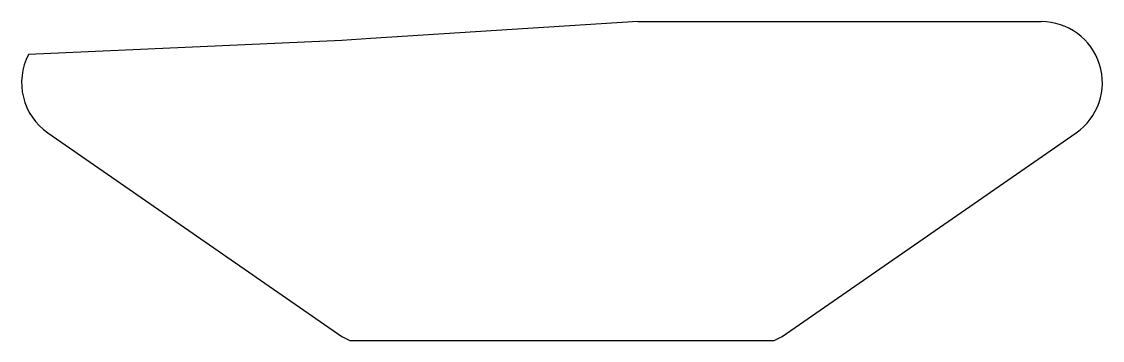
# Model space of a CAD drawing. Header units: inches. Extents: x -3.04 to 6.91, y 0 to 2.94.
import ezdxf

# ---------------------------------------------------------------- set-up
doc = ezdxf.new("R2010")
doc.units = ezdxf.units.IN
doc.header["$MEASUREMENT"] = 0

msp = doc.modelspace()

# ---------------------------------------------------------------- linework, layer by layer
at = {"color": 7, "linetype": 'Continuous', "lineweight": 25}
for p, q in [((2.6357, 2.9375), (0.1778, 2.7829)), ((2.6357, 2.9375), (6.3486, 2.9375)), ((-0.0889, 2.7638), (-2.9722, 2.6355)), ((0.1778, 2.7829), (-0.0889, 2.7638)), ((-2.7942, 1.9128), (-0.0889, 0.0366)), ((3.9639, 0.0366), (6.6692, 1.9128)), ((-0.0889, 0.0366), (-0.0166, 0)), ((-0.0166, 0), (3.8916, 0)), ((3.8916, 0), (3.9639, 0.0366))]:
    msp.add_line(p, q, dxfattribs=at)
for centre, start, end in [((6.3486, 2.375), 304.74232, 90), ((-2.4736, 2.375), 152.41218, 235.25768)]:
    msp.add_arc(centre, 0.5625, start, end, dxfattribs=at)

doc.saveas('drawing.dxf')
